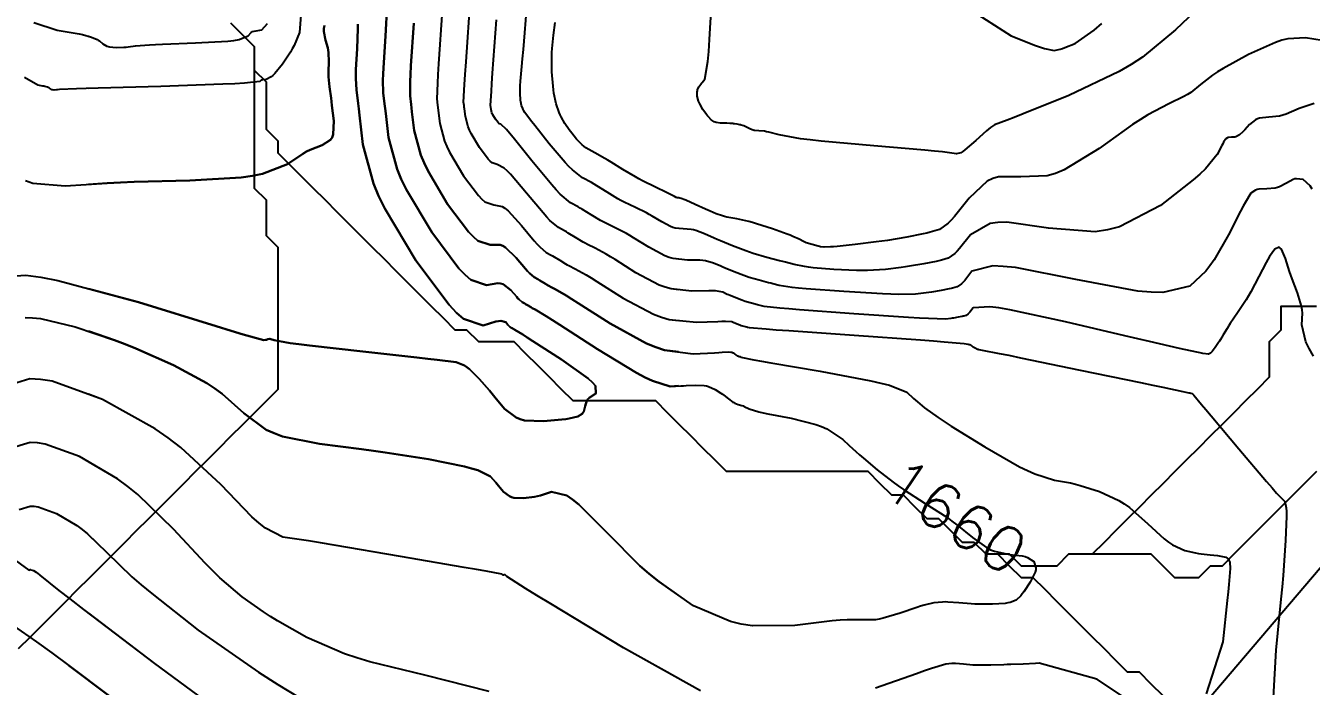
# Model space of a CAD drawing. Header units: metres. Extents: x 837475 to 838479, y 1189012 to 1191015.
# Drawn here: x 837819.6 to 837928.5, y 1190270.9 to 1190326.8 of the extents above; entities that cross this region are included whole.
import ezdxf

# ---------------------------------------------------------------- set-up
doc = ezdxf.new("R2010")
doc.units = ezdxf.units.M
doc.header["$LTSCALE"] = 0.3
for name, color, linetype in [('CORREDORVIA', 70, 'Continuous'), ('COTAS 10', 1, 'Continuous'), ('COTAS INT', 252, 'Continuous'), ('DRENAJE', 5, 'Continuous')]:
    doc.layers.add(name, color=color, linetype=linetype)
doc.styles.get("Standard").update_dxf_attribs({"font": 'simplex.shx'})

msp = doc.modelspace()

# ---------------------------------------------------------------- linework, layer by layer
at = {"layer": 'CORREDORVIA'}
msp.add_lwpolyline([(837910.67578, 1191000.96488), (838157.033, 1190996.193), (838237.174, 1190821.339), (838237.001, 1190602.875), (838240.0305, 1190437.1985), (838223.5365, 1190366.2715), (838212.196, 1190288.9195), (838227.642, 1189916.876), (838080.482, 1189451.8445), (837860.4834, 1189307.12351), (837593.19071, 1189234.39948), (837744.4868, 1189686.6093), (837750.277, 1189933.973), (837710.4905, 1190057.959), (837731.595, 1190134.414), (837885.383, 1190229.429), (837983.18356, 1190344.11971), (837817.55386, 1190502.18733), (837798.03286, 1190660.16958), (837963.57418, 1190795.98182)], close=True, dxfattribs=at)
at = {"layer": 'COTAS 10'}
for points in [[(837850.236, 1190328.609), (837850.088, 1190325.963), (837849.92, 1190323.282), (837849.895, 1190322.721), (837849.879, 1190322.238), (837849.899, 1190321.147), (837850.016, 1190320.214), (837850.062, 1190319.83), (837850.113, 1190319.392), (837850.346, 1190317.356), (837851.072, 1190314.671), (837851.434, 1190313.824), (837851.866, 1190312.932), (837854.01, 1190309.334), (837856.306, 1190306.28), (837856.834, 1190305.73), (837857.315, 1190305.309), (837858.665, 1190304.859), (837859.616, 1190305.032), (837859.847, 1190305.003), (837860.062, 1190304.942), (837860.721, 1190304.446), (837861.21, 1190303.856), (837861.318, 1190303.735), (837861.415, 1190303.634), (837861.666, 1190303.422), (837861.851, 1190303.321), (837861.905, 1190303.29), (837861.961, 1190303.257), (837862.175, 1190303.125), (837862.401, 1190302.989), (837862.465, 1190302.953), (837862.529, 1190302.919), (837862.763, 1190302.803), (837863.719, 1190302.221), (837864.237, 1190301.893), (837864.865, 1190301.492), (837868.052, 1190299.442), (837871.373, 1190297.422), (837872.086, 1190297.041), (837872.709, 1190296.737), (837874.215, 1190296.282), (837875.109, 1190296.328), (837875.346, 1190296.339), (837875.579, 1190296.35), (837876.383, 1190296.386), (837877.107, 1190296.351), (837877.29, 1190296.316), (837877.464, 1190296.272), (837878.029, 1190296.022), (837878.516, 1190295.705), (837878.641, 1190295.618), (837878.763, 1190295.53), (837879.168, 1190295.217), (837879.523, 1190294.956), (837879.614, 1190294.902), (837879.701, 1190294.856), (837879.988, 1190294.753), (837880.29, 1190294.666), (837880.387, 1190294.629), (837880.49, 1190294.586), (837880.909, 1190294.385), (837881.732, 1190294.118), (837882.089, 1190294.033), (837882.502, 1190293.943), (837884.46, 1190293.579), (837886.544, 1190293.063), (837887.036, 1190292.878), (837887.492, 1190292.673), (837888.833, 1190291.779), (837889.381, 1190291.283), (837889.953, 1190290.765), (837890.269, 1190290.485), (837890.589, 1190290.205), (837891.765, 1190289.197), (837893.114, 1190288.152), (837893.542, 1190287.848), (837893.994, 1190287.538), (837895.823, 1190286.367), (837897.646, 1190285.186), (837898.093, 1190284.87), (837898.517, 1190284.559), (837899.841, 1190283.475), (837901.027, 1190282.616), (837901.363, 1190282.446), (837901.703, 1190282.307), (837902.957, 1190282.05), (837904.053, 1190281.918), (837904.292, 1190281.857), (837904.504, 1190281.786), (837905.038, 1190281.44), (837905.204, 1190280.92), (837905.185, 1190280.739), (837905.136, 1190280.54), (837904.724, 1190279.69), (837904.178, 1190278.875), (837904.045, 1190278.7), (837903.919, 1190278.546), (837903.533, 1190278.17), (837903.021, 1190277.974), (837902.817, 1190277.934), (837902.586, 1190277.899), (837901.525, 1190277.824), (837900.336, 1190277.819), (837900.023, 1190277.829), (837899.718, 1190277.843), (837898.678, 1190277.935), (837897.75, 1190278.011), (837897.516, 1190278.015), (837897.292, 1190278.012), (837896.565, 1190277.941), (837895.725, 1190277.735), (837895.428, 1190277.646), (837895.105, 1190277.544), (837893.707, 1190277.063), (837892.275, 1190276.63), (837891.928, 1190276.559), (837891.604, 1190276.508), (837890.618, 1190276.502), (837889.208, 1190276.51), (837888.617, 1190276.469), (837887.94, 1190276.409), (837884.77, 1190276.035), (837881.181, 1190275.988), (837880.238, 1190276.134), (837879.319, 1190276.35), (837876.183, 1190277.701), (837873.242, 1190279.746), (837872.444, 1190280.398), (837871.654, 1190281.088), (837868.86, 1190283.892), (837866.468, 1190286.276), (837865.931, 1190286.701), (837865.449, 1190287.024), (837864.159, 1190287.342), (837863.226, 1190287.049), (837862.968, 1190286.987), (837862.711, 1190286.934), (837861.783, 1190286.808), (837860.959, 1190286.848), (837860.767, 1190286.899), (837860.591, 1190286.967), (837860.085, 1190287.354), (837859.674, 1190287.855), (837859.557, 1190287.994), (837859.438, 1190288.134), (837858.999, 1190288.64), (837857.918, 1190289.174), (837857.394, 1190289.33), (837856.774, 1190289.491), (837853.723, 1190290.101), (837850.068, 1190290.688), (837849.067, 1190290.833), (837848.07, 1190290.97), (837844.509, 1190291.403), (837841.374, 1190292.039), (837840.647, 1190292.303), (837839.98, 1190292.607), (837838.078, 1190294.025), (837836.25, 1190295.662), (837835.629, 1190296.104), (837834.959, 1190296.541), (837832.126, 1190298.078), (837828.931, 1190299.492), (837828.033, 1190299.851), (837827.128, 1190300.196), (837824.92346, 1190300.94679)], [(837874.92346, 1190296.31845), (837874.215, 1190296.282), (837872.709, 1190296.737), (837872.086, 1190297.041), (837871.373, 1190297.422), (837868.052, 1190299.442), (837864.865, 1190301.492), (837864.237, 1190301.893), (837863.719, 1190302.221), (837862.763, 1190302.803), (837862.529, 1190302.919), (837862.465, 1190302.953), (837862.401, 1190302.989), (837862.175, 1190303.125), (837861.961, 1190303.257), (837861.905, 1190303.29), (837861.851, 1190303.321), (837861.666, 1190303.422), (837861.415, 1190303.634), (837861.318, 1190303.735), (837861.21, 1190303.856), (837860.721, 1190304.446), (837860.062, 1190304.942), (837859.847, 1190305.003), (837859.616, 1190305.032), (837858.665, 1190304.859), (837857.315, 1190305.309), (837856.834, 1190305.73), (837856.306, 1190306.28), (837854.01, 1190309.334), (837851.866, 1190312.932), (837851.434, 1190313.824), (837851.072, 1190314.671), (837850.346, 1190317.356), (837850.113, 1190319.392), (837850.062, 1190319.83), (837850.016, 1190320.214), (837849.899, 1190321.147), (837849.879, 1190322.238), (837849.895, 1190322.721), (837849.92, 1190323.282), (837850.088, 1190325.963), (837850.236, 1190328.609)], [(837874.92346, 1190309.65935), (837874.642, 1190309.689), (837874.447, 1190309.746), (837874.248, 1190309.819), (837873.495, 1190310.217), (837872.679, 1190310.709), (837872.44, 1190310.841), (837872.196, 1190310.971), (837871.265, 1190311.428), (837870.309, 1190311.9), (837870.048, 1190312.04), (837869.789, 1190312.184), (837868.868, 1190312.739), (837867.996, 1190313.278), (837867.768, 1190313.413), (837867.546, 1190313.541), (837866.794, 1190313.95), (837865.926, 1190314.616), (837865.632, 1190314.905), (837865.314, 1190315.24), (837863.969, 1190316.83), (837862.738, 1190318.385), (837862.493, 1190318.698), (837862.288, 1190318.96), (837861.893, 1190319.48), (837861.774, 1190319.686), (837861.745, 1190319.749), (837861.717, 1190319.816), (837861.627, 1190320.079), (837861.558, 1190320.4), (837861.543, 1190320.503), (837861.53, 1190320.611), (837861.498, 1190321.051), (837861.492, 1190321.511), (837861.496, 1190321.632), (837861.501, 1190321.75), (837861.542, 1190322.153), (837861.658, 1190323.393), (837861.712, 1190324.038), (837861.776, 1190324.815), (837862.084, 1190328.711)], [(837928.786, 1190320.256), (837927.513, 1190319.826), (837926.411, 1190319.344), (837926.127, 1190319.255), (837925.852, 1190319.184), (837924.935, 1190319.086), (837924.162, 1190319.007), (837923.978, 1190318.948), (837923.807, 1190318.874), (837923.296, 1190318.47), (837922.908, 1190318.027), (837922.813, 1190317.927), (837922.724, 1190317.837), (837922.45, 1190317.592), (837922.204, 1190317.451), (837922.132, 1190317.426), (837922.059, 1190317.407), (837921.785, 1190317.386), (837921.536, 1190317.376), (837921.479, 1190317.362), (837921.427, 1190317.345), (837921.284, 1190317.243), (837921.108, 1190316.962), (837921.036, 1190316.83), (837920.954, 1190316.676), (837920.572, 1190315.924), (837919.561, 1190314.713), (837919.082, 1190314.268), (837918.516, 1190313.776), (837915.754, 1190311.606), (837912.276, 1190309.803), (837911.258, 1190309.542), (837910.217, 1190309.386), (837906.262, 1190309.684), (837902.751, 1190310.192), (837901.991, 1190310.168), (837901.322, 1190310.072), (837899.672, 1190309.132), (837898.742, 1190307.971), (837898.528, 1190307.736), (837898.332, 1190307.538), (837897.779, 1190307.138), (837897.201, 1190306.97), (837896.988, 1190306.919), (837896.753, 1190306.867), (837895.716, 1190306.662), (837894.494, 1190306.459), (837894.142, 1190306.407), (837893.785, 1190306.358), (837892.447, 1190306.196), (837890.942, 1190306.104), (837890.48, 1190306.099), (837889.998, 1190306.102), (837888.092, 1190306.188), (837886.336, 1190306.337), (837885.948, 1190306.38), (837885.603, 1190306.425), (837884.712, 1190306.594), (837883.987, 1190306.795), (837883.747, 1190306.86), (837883.489, 1190306.929), (837882.416, 1190307.212), (837881.247, 1190307.549), (837880.929, 1190307.652), (837880.614, 1190307.759), (837879.499, 1190308.182), (837878.465, 1190308.613), (837878.202, 1190308.726), (837877.949, 1190308.836), (837877.119, 1190309.209), (837876.377, 1190309.488), (837876.18, 1190309.538), (837875.986, 1190309.576), (837875.316, 1190309.618), (837874.642, 1190309.689), (837874.447, 1190309.746), (837874.248, 1190309.819), (837873.495, 1190310.217), (837872.679, 1190310.709), (837872.44, 1190310.841), (837872.196, 1190310.971), (837871.265, 1190311.428), (837870.309, 1190311.9), (837870.048, 1190312.04), (837869.789, 1190312.184), (837868.868, 1190312.739), (837867.996, 1190313.278), (837867.768, 1190313.413), (837867.546, 1190313.541), (837866.794, 1190313.95), (837865.926, 1190314.616), (837865.632, 1190314.905), (837865.314, 1190315.24), (837863.969, 1190316.83), (837862.738, 1190318.385), (837862.493, 1190318.698), (837862.288, 1190318.96), (837861.893, 1190319.48), (837861.774, 1190319.686), (837861.745, 1190319.749), (837861.717, 1190319.816), (837861.627, 1190320.079), (837861.558, 1190320.4), (837861.543, 1190320.503), (837861.53, 1190320.611), (837861.498, 1190321.051), (837861.492, 1190321.511), (837861.496, 1190321.632), (837861.501, 1190321.75), (837861.542, 1190322.153), (837861.658, 1190323.393), (837861.712, 1190324.038), (837861.776, 1190324.815), (837862.084, 1190328.711)], [(837819.562, 1190302.119), (837820.177, 1190302.098), (837820.854, 1190302.025), (837823.81, 1190301.326), (837827.128, 1190300.196), (837828.033, 1190299.851), (837828.931, 1190299.492), (837832.126, 1190298.078), (837834.959, 1190296.541), (837835.629, 1190296.104), (837836.25, 1190295.662), (837838.078, 1190294.025), (837839.98, 1190292.607), (837840.647, 1190292.303), (837841.374, 1190292.039), (837844.509, 1190291.403), (837848.07, 1190290.97), (837849.067, 1190290.833), (837850.068, 1190290.688), (837853.723, 1190290.101), (837856.774, 1190289.491), (837857.394, 1190289.33), (837857.918, 1190289.174), (837858.999, 1190288.64), (837859.438, 1190288.134), (837859.557, 1190287.994), (837859.674, 1190287.855), (837860.085, 1190287.354), (837860.591, 1190286.967), (837860.767, 1190286.899), (837860.959, 1190286.848), (837861.783, 1190286.808), (837862.711, 1190286.934), (837862.968, 1190286.987), (837863.226, 1190287.049), (837864.159, 1190287.342), (837865.449, 1190287.024), (837865.931, 1190286.701), (837866.468, 1190286.276), (837868.86, 1190283.892), (837871.654, 1190281.088), (837872.444, 1190280.398), (837873.242, 1190279.746), (837874.92346, 1190278.57681)], [(837817.259, 1190276.902), (837820.516, 1190274.647), (837821.81, 1190273.706), (837823.275, 1190272.627), (837829.982, 1190267.584)], [(837829.982, 1190267.584), (837823.275, 1190272.627)]]:
    msp.add_lwpolyline(points, dxfattribs=at)
at = {"layer": 'COTAS INT'}
for points in [[(837919.202, 1190328.563), (837917.035, 1190326.479), (837914.235, 1190324.171), (837913.29, 1190323.563), (837912.273, 1190322.969), (837907.987, 1190320.936), (837904.125, 1190319.369), (837903.374, 1190319.068), (837902.762, 1190318.825), (837901.702, 1190318.428), (837901.361, 1190318.214), (837901.201, 1190318.087), (837901.014, 1190317.929), (837900.105, 1190317.112), (837899.192, 1190316.322), (837899.003, 1190316.182), (837898.841, 1190316.076), (837898.484, 1190315.973), (837897.301, 1190316.152), (837896.618, 1190316.222), (837895.78, 1190316.302), (837891.47, 1190316.666), (837887.004, 1190317.064), (837886.067, 1190317.166), (837885.261, 1190317.263), (837883.436, 1190317.583), (837882.581, 1190317.818), (837882.386, 1190317.861), (837882.211, 1190317.895), (837881.73, 1190317.941), (837881.401, 1190317.953), (837881.321, 1190317.966), (837881.246, 1190317.983), (837881.015, 1190318.081), (837880.809, 1190318.198), (837880.749, 1190318.227), (837880.689, 1190318.255), (837880.462, 1190318.344), (837880.231, 1190318.416), (837880.168, 1190318.433), (837880.105, 1190318.448), (837879.88, 1190318.495), (837879.652, 1190318.527), (837879.588, 1190318.535), (837879.522, 1190318.541), (837879.28, 1190318.558), (837879.006, 1190318.57), (837878.92, 1190318.573), (837878.831, 1190318.576), (837878.472, 1190318.589), (837878.119, 1190318.638), (837878.033, 1190318.665), (837877.952, 1190318.697), (837877.7, 1190318.86), (837877.459, 1190319.115), (837877.384, 1190319.206), (837877.306, 1190319.305), (837876.996, 1190319.735), (837876.721, 1190320.206), (837876.664, 1190320.331), (837876.616, 1190320.454), (837876.514, 1190320.876), (837876.507, 1190321.245), (837876.518, 1190321.333), (837876.535, 1190321.416), (837876.646, 1190321.665), (837876.814, 1190321.893), (837876.866, 1190321.961), (837876.922, 1190322.033), (837877.148, 1190322.311), (837877.406, 1190323.812), (837877.483, 1190324.654), (837877.561, 1190325.682), (837877.865, 1190330.932)], [(837874.92346, 1190304.46723), (837874.309, 1190304.532), (837873.799, 1190304.68), (837873.28, 1190304.87), (837871.318, 1190305.907), (837869.554, 1190307.022), (837869.159, 1190307.262), (837868.805, 1190307.471), (837867.864, 1190307.978), (837867.197, 1190308.307), (837867.015, 1190308.405), (837866.834, 1190308.506), (837866.191, 1190308.893), (837865.582, 1190309.27), (837865.423, 1190309.364), (837865.268, 1190309.453), (837864.743, 1190309.739), (837864.027, 1190310.342), (837863.752, 1190310.631), (837863.444, 1190310.974), (837862.053, 1190312.653), (837860.694, 1190314.257), (837860.405, 1190314.552), (837860.154, 1190314.783), (837859.566, 1190315.078), (837859.127, 1190315.224), (837858.971, 1190315.361), (837858.799, 1190315.54), (837858.053, 1190316.533), (837857.356, 1190317.702), (837857.215, 1190317.992), (837857.098, 1190318.268), (837856.862, 1190319.14), (837856.786, 1190319.802), (837856.769, 1190319.945), (837856.754, 1190320.07), (837856.716, 1190320.373), (837856.79, 1190321.845), (837856.845, 1190322.707), (837856.916, 1190323.765), (837857.299, 1190329.227)], [(837928.72, 1190298.841), (837928.361, 1190299.491), (837928.082, 1190300.065), (837927.743, 1190301.495), (837927.798, 1190302.477), (837927.768, 1190302.767), (837927.717, 1190303.066), (837927.37, 1190304.212), (837926.922, 1190305.388), (837926.808, 1190305.704), (837926.699, 1190306.018), (837926.344, 1190307.117), (837926.007, 1190307.894), (837925.911, 1190308.003), (837925.812, 1190308.066), (837925.443, 1190307.912), (837925.005, 1190307.281), (837924.863, 1190307.042), (837924.712, 1190306.776), (837924.092, 1190305.588), (837923.404, 1190304.284), (837923.21, 1190303.946), (837923.014, 1190303.618), (837922.296, 1190302.516), (837921.667, 1190301.599), (837921.527, 1190301.388), (837921.402, 1190301.196), (837921.076, 1190300.659), (837920.834, 1190300.24), (837920.762, 1190300.123), (837920.687, 1190300.006), (837920.401, 1190299.579), (837920.13, 1190299.23), (837920.066, 1190299.162), (837920.006, 1190299.107), (837919.826, 1190299.01), (837919.359, 1190299.074), (837919.118, 1190299.121), (837918.828, 1190299.18), (837917.377, 1190299.495), (837914.821, 1190300.082), (837913.835, 1190300.312), (837912.728, 1190300.572), (837907.723, 1190301.753), (837902.998, 1190302.769), (837902.067, 1190302.924), (837901.3, 1190303.024), (837899.895, 1190302.93), (837899.596, 1190302.558), (837899.528, 1190302.482), (837899.465, 1190302.419), (837899.287, 1190302.29), (837899.102, 1190302.236), (837899.034, 1190302.22), (837898.958, 1190302.203), (837898.625, 1190302.138), (837898.233, 1190302.073), (837898.12, 1190302.056), (837898.006, 1190302.04), (837897.576, 1190301.988), (837896.112, 1190302.027), (837895.344, 1190302.069), (837894.42, 1190302.124), (837889.774, 1190302.434), (837885.16, 1190302.769), (837884.255, 1190302.84), (837883.512, 1190302.901), (837882.175, 1190303.044), (837881.841, 1190303.137), (837881.73, 1190303.167), (837881.611, 1190303.199), (837881.115, 1190303.329), (837880.576, 1190303.485), (837880.429, 1190303.533), (837880.284, 1190303.582), (837879.769, 1190303.777), (837879.292, 1190303.976), (837879.17, 1190304.028), (837879.053, 1190304.079), (837878.67, 1190304.251), (837878.056, 1190304.366), (837877.793, 1190304.38), (837877.49, 1190304.386), (837876.064, 1190304.347), (837874.309, 1190304.532), (837873.799, 1190304.68), (837873.28, 1190304.87), (837871.318, 1190305.907), (837869.554, 1190307.022), (837869.159, 1190307.262), (837868.805, 1190307.471), (837867.864, 1190307.978), (837867.197, 1190308.307), (837867.015, 1190308.405), (837866.834, 1190308.506), (837866.191, 1190308.893), (837865.582, 1190309.27), (837865.423, 1190309.364), (837865.268, 1190309.453), (837864.743, 1190309.739), (837864.027, 1190310.342), (837863.752, 1190310.631), (837863.444, 1190310.974), (837862.053, 1190312.653), (837860.694, 1190314.257), (837860.405, 1190314.552), (837860.154, 1190314.783), (837859.566, 1190315.078), (837859.127, 1190315.224), (837858.971, 1190315.361), (837858.799, 1190315.54), (837858.053, 1190316.533), (837857.356, 1190317.702), (837857.215, 1190317.992), (837857.098, 1190318.268), (837856.862, 1190319.14), (837856.786, 1190319.802), (837856.769, 1190319.945), (837856.754, 1190320.07), (837856.716, 1190320.373), (837856.79, 1190321.845), (837856.845, 1190322.707), (837856.916, 1190323.765), (837857.299, 1190329.227)], [(837842.95, 1190328.109), (837842.81, 1190326.266), (837842.344, 1190325.173), (837842.192, 1190324.88), (837842.031, 1190324.59), (837841.366, 1190323.576), (837840.711, 1190322.777), (837840.555, 1190322.624), (837840.41, 1190322.499), (837839.979, 1190322.293), (837839.68, 1190322.255), (837839.619, 1190322.236), (837839.567, 1190322.214), (837839.456, 1190322.107), (837838.136, 1190321.965), (837837.321, 1190321.922), (837836.312, 1190321.877), (837831.047, 1190321.701), (837825.758, 1190321.544), (837824.733, 1190321.512), (837823.9, 1190321.484), (837822.479, 1190321.424), (837822.302, 1190321.4), (837822.253, 1190321.396), (837822.204, 1190321.393), (837822.025, 1190321.388), (837821.867, 1190321.403), (837821.831, 1190321.411), (837821.799, 1190321.422), (837821.71, 1190321.477), (837821.629, 1190321.543), (837821.601, 1190321.56), (837821.571, 1190321.577), (837821.442, 1190321.634), (837821.23, 1190321.692), (837821.147, 1190321.709), (837821.053, 1190321.727), (837820.629, 1190321.796), (837819.507, 1190322.441)], [(837842.95, 1190328.109), (837842.81, 1190326.266), (837842.344, 1190325.173), (837842.192, 1190324.88), (837842.031, 1190324.59), (837841.366, 1190323.576), (837840.711, 1190322.777), (837840.555, 1190322.624), (837840.41, 1190322.499), (837839.979, 1190322.293), (837839.68, 1190322.255), (837839.619, 1190322.236), (837839.567, 1190322.214), (837839.456, 1190322.107), (837838.136, 1190321.965), (837837.321, 1190321.922), (837836.312, 1190321.877), (837831.047, 1190321.701), (837825.758, 1190321.544), (837824.92346, 1190321.51795)], [(837854.895, 1190328.139), (837854.584, 1190323.604), (837854.529, 1190322.711), (837854.486, 1190321.976), (837854.444, 1190320.631), (837854.508, 1190320.118), (837854.533, 1190319.907), (837854.562, 1190319.665), (837854.69, 1190318.546), (837855.089, 1190317.069), (837855.288, 1190316.603), (837855.526, 1190316.112), (837856.705, 1190314.133), (837857.968, 1190312.453), (837858.258, 1190312.151), (837858.523, 1190311.919), (837859.266, 1190311.672), (837859.975, 1190311.532), (837860.219, 1190311.369), (837860.483, 1190311.152), (837861.609, 1190309.917), (837862.699, 1190308.601), (837862.941, 1190308.333), (837863.157, 1190308.106), (837863.718, 1190307.633), (837864.129, 1190307.409), (837864.251, 1190307.339), (837864.375, 1190307.265), (837864.852, 1190306.97), (837865.356, 1190306.667), (837865.498, 1190306.588), (837865.641, 1190306.511), (837866.164, 1190306.253), (837867.109, 1190305.721), (837867.518, 1190305.472), (837867.991, 1190305.179), (837870.229, 1190303.752), (837872.796, 1190302.395), (837873.476, 1190302.146), (837874.142, 1190301.953), (837876.438, 1190301.711), (837878.243, 1190301.791), (837878.6, 1190301.801), (837878.895, 1190301.804), (837879.446, 1190301.772), (837879.605, 1190301.701), (837879.654, 1190301.679), (837879.705, 1190301.658), (837879.904, 1190301.575), (837880.118, 1190301.493), (837880.24, 1190301.453), (837880.465, 1190301.388), (837880.672, 1190301.334), (837880.721, 1190301.32), (837880.767, 1190301.308), (837880.907, 1190301.269), (837882.344, 1190301.148), (837883.209, 1190301.083), (837884.276, 1190301.006), (837889.814, 1190300.613), (837895.413, 1190300.213), (837896.519, 1190300.13), (837897.431, 1190300.06), (837899.117, 1190299.907), (837899.467, 1190299.844), (837899.536, 1190299.829), (837899.594, 1190299.816), (837899.701, 1190299.78), (837899.731, 1190299.753), (837899.74, 1190299.745), (837899.748, 1190299.738), (837899.78, 1190299.711), (837899.84, 1190299.668), (837899.866, 1190299.651), (837899.897, 1190299.631), (837900.045, 1190299.539), (837900.244, 1190299.446), (837900.308, 1190299.425), (837900.375, 1190299.406), (837900.647, 1190299.357), (837902.101, 1190299.076), (837902.914, 1190298.912), (837903.904, 1190298.71), (837908.959, 1190297.667), (837914.075, 1190296.604), (837915.103, 1190296.39), (837915.963, 1190296.21), (837917.665, 1190295.849), (837918.152, 1190295.741), (837918.246, 1190295.72), (837918.322, 1190295.703), (837918.447, 1190295.678), (837918.475, 1190295.655), (837918.489, 1190295.641), (837918.506, 1190295.623), (837918.591, 1190295.528), (837919.238, 1190294.759), (837919.61, 1190294.317), (837920.065, 1190293.774), (837922.404, 1190290.985), (837924.755, 1190288.209), (837925.219, 1190287.675), (837925.601, 1190287.243), (837926.303, 1190286.531), (837926.415, 1190285.995), (837926.425, 1190285.675), (837926.425, 1190285.28), (837926.351, 1190283.234), (837926.144, 1190280.266), (837926.062, 1190279.29), (837925.967, 1190278.247), (837925.535, 1190273.924), (837925.312, 1190269.909)], [(837854.895, 1190328.139), (837854.584, 1190323.604), (837854.529, 1190322.711), (837854.486, 1190321.976), (837854.444, 1190320.631), (837854.508, 1190320.118), (837854.533, 1190319.907), (837854.562, 1190319.665), (837854.69, 1190318.546), (837855.089, 1190317.069), (837855.288, 1190316.603), (837855.526, 1190316.112), (837856.705, 1190314.133), (837857.968, 1190312.453), (837858.258, 1190312.151), (837858.523, 1190311.919), (837859.266, 1190311.672), (837859.975, 1190311.532), (837860.219, 1190311.369), (837860.483, 1190311.152), (837861.609, 1190309.917), (837862.699, 1190308.601), (837862.941, 1190308.333), (837863.157, 1190308.106), (837863.718, 1190307.633), (837864.129, 1190307.409), (837864.251, 1190307.339), (837864.375, 1190307.265), (837864.852, 1190306.97), (837865.356, 1190306.667), (837865.498, 1190306.588), (837865.641, 1190306.511), (837866.164, 1190306.253), (837867.109, 1190305.721), (837867.518, 1190305.472), (837867.991, 1190305.179), (837870.229, 1190303.752), (837872.796, 1190302.395), (837873.476, 1190302.146), (837874.142, 1190301.953), (837874.92346, 1190301.87063)], [(837816.712, 1190305.494), (837819.625, 1190305.705), (837820.879, 1190305.529), (837822.328, 1190305.252), (837829.178, 1190303.404), (837835.741, 1190301.385), (837837.008, 1190301), (837838.038, 1190300.69), (837839.771, 1190300.201), (837839.933, 1190300.216), (837839.971, 1190300.224), (837840.007, 1190300.235), (837840.114, 1190300.288), (837840.251, 1190300.313), (837840.306, 1190300.305), (837840.368, 1190300.291), (837840.655, 1190300.189), (837842.011, 1190299.956), (837842.748, 1190299.859), (837843.641, 1190299.749), (837848.17, 1190299.236), (837852.762, 1190298.729), (837853.694, 1190298.623), (837854.48, 1190298.531), (837856.091, 1190298.322), (837856.787, 1190298.037), (837856.995, 1190297.897), (837857.21, 1190297.731), (837858.042, 1190296.909), (837858.9, 1190295.918), (837859.132, 1190295.644), (837859.361, 1190295.372), (837860.167, 1190294.392), (837861.156, 1190293.634), (837861.501, 1190293.501), (837861.877, 1190293.402), (837863.489, 1190293.323), (837865.035, 1190293.469), (837865.369, 1190293.511), (837865.662, 1190293.554), (837866.381, 1190293.716), (837866.751, 1190293.953), (837866.825, 1190294.043), (837866.885, 1190294.144), (837866.998, 1190294.596), (837867.158, 1190295.079), (837867.248, 1190295.199), (837867.359, 1190295.314), (837867.924, 1190295.677), (837867.898, 1190296.317), (837867.636, 1190296.605), (837867.263, 1190296.941), (837864.996, 1190298.558), (837862.574, 1190300.12), (837862.104, 1190300.421), (837861.721, 1190300.666), (837861.063, 1190301.078), (837860.973, 1190301.123), (837860.923, 1190301.149), (837860.837, 1190301.202), (837860.754, 1190301.253), (837860.712, 1190301.277), (837860.641, 1190301.316), (837860.544, 1190301.398), (837860.507, 1190301.437), (837860.465, 1190301.483), (837860.277, 1190301.71), (837859.852, 1190301.837), (837859.661, 1190301.82), (837859.437, 1190301.781), (837858.365, 1190301.453), (837856.711, 1190302.004), (837856.121, 1190302.52), (837855.475, 1190303.193), (837852.662, 1190306.934), (837850.036, 1190311.341), (837849.507, 1190312.435), (837849.063, 1190313.472), (837848.174, 1190316.761), (837847.889, 1190319.255), (837847.826, 1190319.792), (837847.77, 1190320.262), (837847.626, 1190321.406), (837847.575, 1190322.369), (837847.578, 1190322.725), (837847.588, 1190323.121), (837847.684, 1190324.874), (837847.755, 1190326.589), (837847.749, 1190326.96)], [(837820.308, 1190327.101), (837822.263, 1190326.463), (837823.789, 1190326.214), (837824.125, 1190326.149), (837824.423, 1190326.087), (837825.187, 1190325.879), (837825.65, 1190325.674), (837825.759, 1190325.613), (837825.859, 1190325.551), (837826.152, 1190325.315), (837826.47, 1190325.115), (837826.587, 1190325.077), (837826.716, 1190325.046), (837827.283, 1190324.993), (837827.928, 1190325.01), (837828.106, 1190325.022), (837828.283, 1190325.038), (837828.919, 1190325.121), (837830.083, 1190325.225), (837830.593, 1190325.253), (837831.184, 1190325.28), (837834, 1190325.378), (837836.72, 1190325.528), (837837.251, 1190325.588), (837837.686, 1190325.657), (837838.457, 1190325.972), (837838.721, 1190326.275), (837838.837, 1190326.336), (837838.972, 1190326.386), (837839.612, 1190326.485), (837840.099, 1190327.014)], [(837824.92346, 1190325.95075), (837825.187, 1190325.879), (837825.65, 1190325.674), (837825.759, 1190325.613), (837825.859, 1190325.551), (837826.152, 1190325.315), (837826.47, 1190325.115), (837826.587, 1190325.077), (837826.716, 1190325.046), (837827.283, 1190324.993), (837827.928, 1190325.01), (837828.106, 1190325.022), (837828.283, 1190325.038), (837828.919, 1190325.121), (837830.083, 1190325.225), (837830.593, 1190325.253), (837831.184, 1190325.28), (837834, 1190325.378), (837836.72, 1190325.528), (837837.251, 1190325.588), (837837.686, 1190325.657), (837838.457, 1190325.972), (837838.721, 1190326.275), (837838.837, 1190326.336), (837838.972, 1190326.386), (837839.612, 1190326.485), (837840.099, 1190327.014)], [(837847.749, 1190326.96), (837847.755, 1190326.589), (837847.684, 1190324.874), (837847.588, 1190323.121), (837847.578, 1190322.725), (837847.575, 1190322.369), (837847.626, 1190321.406), (837847.77, 1190320.262), (837847.826, 1190319.792), (837847.889, 1190319.255), (837848.174, 1190316.761), (837849.063, 1190313.472), (837849.507, 1190312.435), (837850.036, 1190311.341), (837852.662, 1190306.934), (837855.475, 1190303.193), (837856.121, 1190302.52), (837856.711, 1190302.004), (837858.365, 1190301.453), (837859.437, 1190301.781), (837859.661, 1190301.82), (837859.852, 1190301.837), (837860.277, 1190301.71), (837860.465, 1190301.483), (837860.507, 1190301.437), (837860.544, 1190301.398), (837860.641, 1190301.316), (837860.712, 1190301.277), (837860.754, 1190301.253), (837860.837, 1190301.202), (837860.923, 1190301.149), (837860.973, 1190301.123), (837861.063, 1190301.078), (837861.721, 1190300.666), (837862.104, 1190300.421), (837862.574, 1190300.12), (837864.996, 1190298.558), (837867.263, 1190296.941), (837867.636, 1190296.605), (837867.898, 1190296.317), (837867.924, 1190295.677), (837867.359, 1190295.314), (837867.248, 1190295.199), (837867.158, 1190295.079), (837866.998, 1190294.596), (837866.885, 1190294.144), (837866.825, 1190294.043), (837866.751, 1190293.953), (837866.381, 1190293.716), (837865.662, 1190293.554), (837865.369, 1190293.511), (837865.035, 1190293.469), (837863.489, 1190293.323), (837861.877, 1190293.402), (837861.501, 1190293.501), (837861.156, 1190293.634), (837860.167, 1190294.392), (837859.361, 1190295.372), (837859.132, 1190295.644), (837858.9, 1190295.918), (837858.042, 1190296.909), (837857.21, 1190297.731), (837856.995, 1190297.897), (837856.787, 1190298.037), (837856.091, 1190298.322), (837854.48, 1190298.531), (837853.694, 1190298.623), (837852.762, 1190298.729), (837848.17, 1190299.236), (837843.641, 1190299.749), (837842.748, 1190299.859), (837842.011, 1190299.956), (837840.655, 1190300.189), (837840.368, 1190300.291), (837840.306, 1190300.305), (837840.251, 1190300.313), (837840.114, 1190300.288), (837840.007, 1190300.235), (837839.971, 1190300.224), (837839.933, 1190300.216), (837839.771, 1190300.201), (837838.038, 1190300.69), (837837.008, 1190301), (837835.741, 1190301.385), (837829.178, 1190303.404), (837824.92346, 1190304.55179)], [(837874.92346, 1190299.20302), (837873.732, 1190299.361), (837872.987, 1190299.605), (837872.211, 1190299.915), (837869.14, 1190301.597), (837866.428, 1190303.336), (837865.878, 1190303.683), (837865.414, 1190303.971), (837864.464, 1190304.528), (837864.085, 1190304.715), (837863.981, 1190304.77), (837863.879, 1190304.828), (837863.514, 1190305.047), (837863.168, 1190305.261), (837863.078, 1190305.314), (837862.99, 1190305.365), (837862.692, 1190305.528), (837862.286, 1190305.87), (837862.13, 1190306.034), (837861.955, 1190306.228), (837861.165, 1190307.181), (837860.273, 1190308.047), (837860.033, 1190308.186), (837859.796, 1190308.282), (837858.965, 1190308.265), (837857.919, 1190308.614), (837857.546, 1190308.94), (837857.137, 1190309.366), (837855.358, 1190311.733), (837853.696, 1190314.522), (837853.361, 1190315.213), (837853.08, 1190315.87), (837852.518, 1190317.951), (837852.337, 1190319.529), (837852.298, 1190319.868), (837852.262, 1190320.166), (837852.171, 1190320.889), (837852.183, 1190322.107), (837852.212, 1190322.716), (837852.252, 1190323.443), (837852.492, 1190327.051)], [(837852.492, 1190327.051), (837852.252, 1190323.443), (837852.212, 1190322.716), (837852.183, 1190322.107), (837852.171, 1190320.889), (837852.262, 1190320.166), (837852.298, 1190319.868), (837852.337, 1190319.529), (837852.518, 1190317.951), (837853.08, 1190315.87), (837853.361, 1190315.213), (837853.696, 1190314.522), (837855.358, 1190311.733), (837857.137, 1190309.366), (837857.546, 1190308.94), (837857.919, 1190308.614), (837858.965, 1190308.265), (837859.796, 1190308.282), (837860.033, 1190308.186), (837860.273, 1190308.047), (837861.165, 1190307.181), (837861.955, 1190306.228), (837862.13, 1190306.034), (837862.286, 1190305.87), (837862.692, 1190305.528), (837862.99, 1190305.365), (837863.078, 1190305.314), (837863.168, 1190305.261), (837863.514, 1190305.047), (837863.879, 1190304.828), (837863.981, 1190304.77), (837864.085, 1190304.715), (837864.464, 1190304.528), (837865.414, 1190303.971), (837865.878, 1190303.683), (837866.428, 1190303.336), (837869.14, 1190301.597), (837872.211, 1190299.915), (837872.987, 1190299.605), (837873.732, 1190299.361), (837876.153, 1190299.04), (837877.966, 1190299.135), (837878.327, 1190299.154), (837878.626, 1190299.17), (837879.198, 1190299.199), (837879.358, 1190299.191), (837879.399, 1190299.183), (837879.438, 1190299.173), (837879.563, 1190299.118), (837879.671, 1190299.047), (837879.699, 1190299.028), (837879.726, 1190299.009), (837879.815, 1190298.939), (837879.894, 1190298.881), (837879.914, 1190298.869), (837879.934, 1190298.859), (837879.997, 1190298.836), (837880.064, 1190298.817), (837880.086, 1190298.809), (837880.109, 1190298.799), (837880.202, 1190298.755), (837881.296, 1190298.541), (837881.951, 1190298.424), (837882.757, 1190298.283), (837886.938, 1190297.566), (837891.21, 1190296.758), (837892.074, 1190296.559), (837892.799, 1190296.371), (837894.267, 1190295.779), (837894.842, 1190295.259), (837895.004, 1190295.115), (837895.168, 1190294.971), (837895.772, 1190294.454), (837896.926, 1190293.635), (837897.437, 1190293.302), (837898.03, 1190292.922), (837900.864, 1190291.163), (837903.826, 1190289.476), (837904.5, 1190289.141), (837905.111, 1190288.863), (837906.791, 1190288.337), (837908.143, 1190288.099), (837908.547, 1190288.002), (837908.964, 1190287.893), (837910.58, 1190287.387), (837912.243, 1190286.607), (837912.691, 1190286.324), (837913.133, 1190286.013), (837914.68, 1190284.646), (837916.083, 1190283.35), (837916.433, 1190283.083), (837916.766, 1190282.855), (837917.831, 1190282.365), (837918.74, 1190282.169), (837918.974, 1190282.128), (837919.202, 1190282.091), (837919.96, 1190282.003), (837920.595, 1190281.942), (837920.745, 1190281.922), (837920.883, 1190281.901), (837921.288, 1190281.815), (837921.546, 1190281.609), (837921.592, 1190281.513), (837921.628, 1190281.399), (837921.664, 1190280.847), (837921.549, 1190279.493), (837921.488, 1190278.875), (837921.416, 1190278.15), (837921.051, 1190274.651), (837919.628, 1190270.225)], [(837874.92346, 1190307.06282), (837874.476, 1190307.11), (837874.123, 1190307.213), (837873.764, 1190307.344), (837872.406, 1190308.062), (837871.116, 1190308.865), (837870.8, 1190309.051), (837870.5, 1190309.221), (837869.565, 1190309.703), (837868.753, 1190310.103), (837868.531, 1190310.222), (837868.311, 1190310.345), (837867.529, 1190310.816), (837866.789, 1190311.274), (837866.596, 1190311.388), (837866.407, 1190311.497), (837865.769, 1190311.845), (837864.898, 1190312.578), (837864.564, 1190312.93), (837864.189, 1190313.346), (837862.497, 1190315.389), (837860.904, 1190317.362), (837860.591, 1190317.735), (837860.333, 1190318.033), (837859.866, 1190318.484), (837859.731, 1190318.529), (837859.683, 1190318.571), (837859.63, 1190318.626), (837859.4, 1190318.932), (837859.186, 1190319.292), (837859.142, 1190319.382), (837859.106, 1190319.467), (837859.033, 1190319.735), (837859.01, 1190319.939), (837859.005, 1190319.983), (837859, 1190320.021), (837858.989, 1190320.115), (837859.061, 1190321.256), (837859.109, 1190321.956), (837859.169, 1190322.821), (837859.489, 1190327.33)], [(837928.606, 1190312.996), (837928.432, 1190313.272), (837927.848, 1190313.814), (837927.299, 1190313.878), (837927.146, 1190313.854), (837926.993, 1190313.812), (837926.437, 1190313.507), (837925.841, 1190313.176), (837925.662, 1190313.118), (837925.477, 1190313.073), (837924.76, 1190313.03), (837924.095, 1190313.001), (837923.943, 1190312.966), (837923.805, 1190312.919), (837923.423, 1190312.649), (837922.955, 1190311.898), (837922.763, 1190311.548), (837922.544, 1190311.136), (837921.526, 1190309.131), (837920.298, 1190306.996), (837919.946, 1190306.501), (837919.59, 1190306.048), (837918.259, 1190304.759), (837915.948, 1190304.229), (837914.973, 1190304.255), (837913.852, 1190304.355), (837908.594, 1190305.339), (837903.468, 1190306.34), (837902.43, 1190306.451), (837901.557, 1190306.49), (837899.784, 1190306.031), (837899.169, 1190305.264), (837899.028, 1190305.109), (837898.898, 1190304.979), (837898.533, 1190304.714), (837898.151, 1190304.603), (837898.011, 1190304.57), (837897.856, 1190304.535), (837897.171, 1190304.4), (837896.364, 1190304.266), (837896.131, 1190304.232), (837895.895, 1190304.199), (837895.012, 1190304.092), (837893.527, 1190304.066), (837892.912, 1190304.084), (837892.209, 1190304.113), (837888.933, 1190304.311), (837885.748, 1190304.553), (837885.102, 1190304.61), (837884.558, 1190304.663), (837883.443, 1190304.819), (837882.914, 1190304.966), (837882.738, 1190305.014), (837882.55, 1190305.064), (837881.765, 1190305.271), (837880.911, 1190305.517), (837880.679, 1190305.592), (837880.449, 1190305.671), (837879.634, 1190305.98), (837878.878, 1190306.295), (837878.686, 1190306.377), (837878.501, 1190306.458), (837877.895, 1190306.73), (837877.217, 1190306.927), (837876.987, 1190306.959), (837876.738, 1190306.981), (837875.69, 1190306.982), (837874.476, 1190307.11), (837874.123, 1190307.213), (837873.764, 1190307.344), (837872.406, 1190308.062), (837871.116, 1190308.865), (837870.8, 1190309.051), (837870.5, 1190309.221), (837869.565, 1190309.703), (837868.753, 1190310.103), (837868.531, 1190310.222), (837868.311, 1190310.345), (837867.529, 1190310.816), (837866.789, 1190311.274), (837866.596, 1190311.388), (837866.407, 1190311.497), (837865.769, 1190311.845), (837864.898, 1190312.578), (837864.564, 1190312.93), (837864.189, 1190313.346), (837862.497, 1190315.389), (837860.904, 1190317.362), (837860.591, 1190317.735), (837860.333, 1190318.033), (837859.866, 1190318.484), (837859.731, 1190318.529), (837859.683, 1190318.571), (837859.63, 1190318.626), (837859.4, 1190318.932), (837859.186, 1190319.292), (837859.142, 1190319.382), (837859.106, 1190319.467), (837859.033, 1190319.735), (837859.01, 1190319.939), (837859.005, 1190319.983), (837859, 1190320.021), (837858.989, 1190320.115), (837859.061, 1190321.256), (837859.109, 1190321.956), (837859.169, 1190322.821), (837859.489, 1190327.33)], [(837874.92346, 1190312.25595), (837874.809, 1190312.268), (837874.771, 1190312.279), (837874.731, 1190312.294), (837874.583, 1190312.372), (837874.242, 1190312.552), (837874.081, 1190312.63), (837873.891, 1190312.721), (837872.966, 1190313.153), (837871.865, 1190313.696), (837871.565, 1190313.857), (837871.267, 1190314.023), (837870.206, 1190314.661), (837869.203, 1190315.282), (837868.941, 1190315.437), (837868.686, 1190315.585), (837867.82, 1190316.056), (837867.081, 1190316.494), (837866.906, 1190316.621), (837866.744, 1190316.75), (837866.264, 1190317.234), (837865.875, 1190317.739), (837865.77, 1190317.88), (837865.667, 1190318.023), (837865.302, 1190318.542), (837864.972, 1190319.119), (837864.889, 1190319.297), (837864.811, 1190319.484), (837864.559, 1190320.223), (837864.366, 1190321.121), (837864.324, 1190321.408), (837864.287, 1190321.712), (837864.196, 1190322.945), (837864.18, 1190324.234), (837864.19, 1190324.573), (837864.207, 1190324.904), (837864.319, 1190326.033), (837864.46, 1190327.123)], [(837929.467, 1190325.597), (837928.04, 1190325.825), (837926.544, 1190325.732), (837926.041, 1190325.601), (837925.5, 1190325.424), (837923.225, 1190324.406), (837921.064, 1190323.214), (837920.594, 1190322.927), (837920.181, 1190322.66), (837919.153, 1190321.851), (837918.336, 1190321.185), (837918.056, 1190321.007), (837917.752, 1190320.832), (837916.46, 1190320.224), (837914.676, 1190319.285), (837914.062, 1190318.903), (837913.396, 1190318.466), (837910.557, 1190316.445), (837907.607, 1190314.633), (837906.871, 1190314.328), (837906.17, 1190314.109), (837903.929, 1190314.029), (837902.035, 1190314.044), (837901.552, 1190313.884), (837901.088, 1190313.654), (837899.561, 1190312.233), (837898.315, 1190310.678), (837898.028, 1190310.363), (837897.765, 1190310.098), (837897.025, 1190309.561), (837896.25, 1190309.336), (837895.965, 1190309.268), (837895.651, 1190309.198), (837894.261, 1190308.924), (837892.624, 1190308.652), (837892.153, 1190308.583), (837891.675, 1190308.517), (837889.882, 1190308.3), (837888.358, 1190308.142), (837888.048, 1190308.114), (837887.787, 1190308.091), (837887.251, 1190308.065), (837886.966, 1190308.108), (837886.863, 1190308.131), (837886.751, 1190308.157), (837886.258, 1190308.289), (837885.747, 1190308.456), (837885.624, 1190308.504), (837885.507, 1190308.553), (837885.151, 1190308.74), (837884.619, 1190308.993), (837884.392, 1190309.085), (837884.13, 1190309.186), (837882.897, 1190309.627), (837881.541, 1190310.062), (837881.203, 1190310.158), (837880.881, 1190310.244), (837879.849, 1190310.469), (837879.02, 1190310.63), (837878.826, 1190310.676), (837878.646, 1190310.722), (837878.124, 1190310.892), (837877.593, 1190311.12), (837877.408, 1190311.202), (837877.207, 1190311.293), (837876.344, 1190311.688), (837875.538, 1190312.049), (837875.374, 1190312.117), (837875.234, 1190312.172), (837874.942, 1190312.254), (837874.809, 1190312.268), (837874.771, 1190312.279), (837874.731, 1190312.294), (837874.583, 1190312.372), (837874.242, 1190312.552), (837874.081, 1190312.63), (837873.891, 1190312.721), (837872.966, 1190313.153), (837871.865, 1190313.696), (837871.565, 1190313.857), (837871.267, 1190314.023), (837870.206, 1190314.661), (837869.203, 1190315.282), (837868.941, 1190315.437), (837868.686, 1190315.585), (837867.82, 1190316.056), (837867.081, 1190316.494), (837866.906, 1190316.621), (837866.744, 1190316.75), (837866.264, 1190317.234), (837865.875, 1190317.739), (837865.77, 1190317.88), (837865.667, 1190318.023), (837865.302, 1190318.542), (837864.972, 1190319.119), (837864.889, 1190319.297), (837864.811, 1190319.484), (837864.559, 1190320.223), (837864.366, 1190321.121), (837864.324, 1190321.408), (837864.287, 1190321.712), (837864.196, 1190322.945), (837864.18, 1190324.234), (837864.19, 1190324.573), (837864.207, 1190324.904), (837864.319, 1190326.033), (837864.46, 1190327.123)], [(837900.271, 1190327.779), (837903.117, 1190325.982), (837905.157, 1190325.17), (837905.581, 1190325.019), (837905.943, 1190324.901), (837906.74, 1190324.741), (837907.258, 1190324.862), (837907.444, 1190324.921), (837907.648, 1190324.991), (837908.54, 1190325.333), (837910.134, 1190326.47), (837910.781, 1190327.04)], [(837819.598, 1190313.733), (837820.202, 1190313.486), (837822.949, 1190313.259), (837826.508, 1190313.506), (837827.625, 1190313.56), (837828.799, 1190313.606), (837833.51, 1190313.72), (837837.87, 1190313.978), (837838.822, 1190314.115), (837839.663, 1190314.282), (837841.778, 1190315.122), (837843.078, 1190315.991), (837843.405, 1190316.175), (837843.719, 1190316.335), (837844.733, 1190316.709), (837845.443, 1190317.158), (837845.565, 1190317.365), (837845.654, 1190317.608), (837845.706, 1190318.787), (837845.555, 1190320.088), (837845.516, 1190320.409), (837845.479, 1190320.712), (837845.354, 1190321.664), (837845.272, 1190322.5), (837845.261, 1190322.73), (837845.256, 1190322.96), (837845.281, 1190323.786), (837845.274, 1190324.568), (837845.249, 1190324.771), (837845.214, 1190324.966), (837845.004, 1190325.621), (837844.868, 1190326.351), (837844.88, 1190326.595), (837844.913, 1190326.856)], [(837844.913, 1190326.856), (837844.88, 1190326.595), (837844.868, 1190326.351), (837845.004, 1190325.621), (837845.214, 1190324.966), (837845.249, 1190324.771), (837845.274, 1190324.568), (837845.281, 1190323.786), (837845.256, 1190322.96), (837845.261, 1190322.73), (837845.272, 1190322.5), (837845.354, 1190321.664), (837845.479, 1190320.712), (837845.516, 1190320.409), (837845.555, 1190320.088), (837845.706, 1190318.787), (837845.654, 1190317.608), (837845.565, 1190317.365), (837845.443, 1190317.158), (837844.733, 1190316.709), (837843.719, 1190316.335), (837843.405, 1190316.175), (837843.078, 1190315.991), (837841.778, 1190315.122), (837839.663, 1190314.282), (837838.822, 1190314.115), (837837.87, 1190313.978), (837833.51, 1190313.72), (837828.799, 1190313.606), (837827.625, 1190313.56), (837826.508, 1190313.506), (837824.92346, 1190313.39603)], [(837874.92346, 1190271.5357), (837870.266, 1190274.135), (837864.113, 1190277.855), (837862.928, 1190278.576), (837861.969, 1190279.163), (837860.382, 1190280.168), (837860.279, 1190280.27), (837860.255, 1190280.289), (837860.235, 1190280.302), (837860.179, 1190280.316), (837860.139, 1190280.304), (837860.128, 1190280.301), (837860.117, 1190280.299), (837860.077, 1190280.293), (837860.041, 1190280.295), (837860.033, 1190280.297), (837860.025, 1190280.3), (837860.004, 1190280.317), (837859.986, 1190280.338), (837859.976, 1190280.35), (837859.957, 1190280.372), (837858.626, 1190280.617), (837857.794, 1190280.763), (837856.761, 1190280.944), (837851.355, 1190281.88), (837845.739, 1190282.836), (837844.574, 1190283.029), (837843.578, 1190283.19), (837841.389, 1190283.512), (837839.92, 1190284.265), (837839.379, 1190284.699), (837838.779, 1190285.23), (837836.127, 1190287.958), (837832.748, 1190291.112), (837831.69, 1190291.91), (837830.58, 1190292.677), (837826.127, 1190295.176), (837821.863, 1190296.713), (837820.871, 1190296.872), (837819.961, 1190296.917), (837817.357, 1190296.117)], [(837876.79, 1190270.494), (837870.266, 1190274.135), (837864.113, 1190277.855), (837862.928, 1190278.576), (837861.969, 1190279.163), (837860.382, 1190280.168), (837860.279, 1190280.27), (837860.255, 1190280.289), (837860.235, 1190280.302), (837860.179, 1190280.316), (837860.139, 1190280.304), (837860.128, 1190280.301), (837860.117, 1190280.299), (837860.077, 1190280.293), (837860.041, 1190280.295), (837860.033, 1190280.297), (837860.025, 1190280.3), (837860.004, 1190280.317), (837859.986, 1190280.338), (837859.976, 1190280.35), (837859.957, 1190280.372), (837858.626, 1190280.617), (837857.794, 1190280.763), (837856.761, 1190280.944), (837851.355, 1190281.88), (837845.739, 1190282.836), (837844.574, 1190283.029), (837843.578, 1190283.19), (837841.389, 1190283.512), (837839.92, 1190284.265), (837839.379, 1190284.699), (837838.779, 1190285.23), (837836.127, 1190287.958), (837832.748, 1190291.112), (837831.69, 1190291.91), (837830.58, 1190292.677), (837826.127, 1190295.176), (837824.92346, 1190295.60983)], [(837858.884, 1190270.417), (837853.437, 1190271.824), (837848.776, 1190272.932), (837847.655, 1190273.269), (837846.607, 1190273.621), (837843.437, 1190275), (837840.956, 1190276.42), (837840.344, 1190276.796), (837839.765, 1190277.165), (837837.941, 1190278.437), (837836.066, 1190280.062), (837835.455, 1190280.653), (837834.803, 1190281.306), (837832.116, 1190284.176), (837829.105, 1190287.111), (837828.249, 1190287.805), (837827.383, 1190288.448), (837824.176, 1190290.343), (837821.27, 1190291.39), (837820.594, 1190291.499), (837819.973, 1190291.529), (837818.199, 1190290.984)], [(837858.884, 1190270.417), (837853.437, 1190271.824), (837848.776, 1190272.932), (837847.655, 1190273.269), (837846.607, 1190273.621), (837843.437, 1190275), (837840.956, 1190276.42), (837840.344, 1190276.796), (837839.765, 1190277.165), (837837.941, 1190278.437), (837836.066, 1190280.062), (837835.455, 1190280.653), (837834.803, 1190281.306), (837832.116, 1190284.176), (837829.105, 1190287.111), (837828.249, 1190287.805), (837827.383, 1190288.448), (837824.92346, 1190289.90133)], [(837819.04, 1190285.852), (837819.986, 1190286.142), (837820.316, 1190286.126), (837820.676, 1190286.068), (837822.224, 1190285.51), (837823.933, 1190284.5), (837824.394, 1190284.158), (837824.85, 1190283.788), (837826.454, 1190282.224), (837828.602, 1190280.152), (837829.401, 1190279.461), (837830.288, 1190278.72), (837834.23, 1190275.62), (837839.34, 1190272.056), (837840.965, 1190271.022), (837842.68, 1190269.968)], [(837824.92346, 1190283.71637), (837826.454, 1190282.224), (837828.602, 1190280.152), (837829.401, 1190279.461), (837830.288, 1190278.72), (837834.23, 1190275.62), (837839.34, 1190272.056), (837840.965, 1190271.022), (837842.68, 1190269.968)], [(837818.397, 1190281.794), (837819.882, 1190280.719), (837819.998, 1190280.754), (837820.039, 1190280.752), (837820.083, 1190280.745), (837820.273, 1190280.677), (837820.483, 1190280.553), (837820.54, 1190280.511), (837820.596, 1190280.465), (837820.793, 1190280.273), (837822.401, 1190278.998), (837823.348, 1190278.269), (837824.511, 1190277.378), (837830.519, 1190272.803), (837837.279, 1190267.84)], [(837824.92346, 1190277.06392), (837830.519, 1190272.803), (837837.279, 1190267.84)], [(837916.005, 1190267.727), (837910.373, 1190271.47), (837905.477, 1190272.816), (837905.174, 1190272.799), (837904.115, 1190272.753), (837903.069, 1190272.718), (837902.773, 1190272.709), (837902.476, 1190272.699), (837901.38, 1190272.666), (837900.348, 1190272.657), (837900.091, 1190272.663), (837899.846, 1190272.673), (837899.061, 1190272.737), (837898.402, 1190272.791), (837898.236, 1190272.794), (837898.077, 1190272.791), (837897.561, 1190272.741), (837896.364, 1190272.377), (837895.776, 1190272.178), (837895.076, 1190271.935), (837891.621, 1190270.703)]]:
    msp.add_lwpolyline(points, dxfattribs=at)
at = {"layer": 'DRENAJE'}
for points in [[(837839.00102, 1190323.04355, 0), (837839.00102, 1190324.04322, 0), (837839.00102, 1190325.04288, 0), (837838.00136, 1190326.04254, 0), (837837.00169, 1190327.0422, 0)], [(837819.00776, 1190274.06007, 0), (837820.00742, 1190275.05973, 0), (837821.00709, 1190276.0594, 0), (837822.00675, 1190277.05906, 0), (837823.00641, 1190278.05872, 0), (837824.00607, 1190279.05838, 0), (837825.00574, 1190280.05805, 0), (837826.0054, 1190281.05771, 0), (837827.00506, 1190282.05737, 0), (837828.00473, 1190283.05704, 0), (837829.00439, 1190284.0567, 0), (837830.00405, 1190285.05636, 0), (837831.00372, 1190286.05602, 0), (837832.00338, 1190287.05569, 0), (837833.00304, 1190288.05535, 0), (837834.0027, 1190289.05501, 0), (837835.00237, 1190290.05468, 0), (837836.00203, 1190291.05434, 0), (837837.00169, 1190292.054, 0), (837838.00136, 1190293.05366, 0), (837839.00102, 1190294.05333, 0), (837840.00068, 1190295.05299, 0), (837841.00034, 1190296.05265, 0), (837841.00034, 1190297.05232, 0), (837841.00034, 1190298.05198, 0), (837841.00034, 1190299.05164, 0), (837841.00034, 1190300.05131, 0), (837841.00034, 1190301.05097, 0), (837841.00034, 1190302.05063, 0), (837841.00034, 1190303.05029, 0), (837841.00034, 1190304.04996, 0), (837841.00034, 1190305.04962, 0), (837841.00034, 1190306.04928, 0), (837841.00034, 1190307.04895, 0), (837841.00034, 1190308.04861, 0), (837840.00068, 1190309.04827, 0), (837840.00068, 1190310.04793, 0), (837840.00068, 1190311.0476, 0), (837840.00068, 1190312.04726, 0), (837839.00102, 1190313.04692, 0), (837839.00102, 1190314.04659, 0), (837839.00102, 1190315.04625, 0), (837839.00102, 1190316.04591, 0), (837839.00102, 1190317.04557, 0), (837839.00102, 1190318.04524, 0), (837839.00102, 1190319.0449, 0), (837839.00102, 1190320.04456, 0), (837839.00102, 1190321.04423, 0), (837839.00102, 1190322.04389, 0), (837839.00102, 1190323.04355, 0)], [(837858.99428, 1190300.05131, 0), (837857.99461, 1190300.05131, 0), (837856.99495, 1190301.05097, 0), (837855.99529, 1190301.05097, 0), (837854.99562, 1190302.05063, 0), (837853.99596, 1190303.05029, 0), (837852.9963, 1190304.04996, 0), (837851.99664, 1190305.04962, 0), (837850.99697, 1190306.04928, 0), (837849.99731, 1190307.04895, 0), (837848.99765, 1190308.04861, 0), (837847.99798, 1190309.04827, 0), (837846.99832, 1190310.04793, 0), (837845.99866, 1190311.0476, 0), (837844.999, 1190312.04726, 0), (837843.99933, 1190313.04692, 0), (837842.99967, 1190314.04659, 0), (837842.00001, 1190315.04625, 0), (837841.00034, 1190316.04591, 0), (837841.00034, 1190317.04557, 0), (837840.00068, 1190318.04524, 0), (837840.00068, 1190319.0449, 0), (837840.00068, 1190320.04456, 0), (837840.00068, 1190321.04423, 0), (837840.00068, 1190322.04389, 0), (837839.00102, 1190323.04355, 0)], [(837928.97068, 1190303.05029, 0), (837927.97102, 1190303.05029, 0), (837926.97135, 1190303.05029, 0), (837925.97169, 1190303.05029, 0), (837925.97169, 1190302.05063, 0), (837925.97169, 1190301.05097, 0), (837924.97203, 1190300.05131, 0), (837924.97203, 1190299.05164, 0), (837924.97203, 1190298.05198, 0), (837924.97203, 1190297.05232, 0), (837923.97237, 1190296.05265, 0), (837922.9727, 1190295.05299, 0), (837921.97304, 1190294.05333, 0), (837920.97338, 1190293.05366, 0), (837919.97371, 1190292.054, 0), (837918.97405, 1190291.05434, 0), (837917.97439, 1190290.05468, 0), (837916.97473, 1190289.05501, 0), (837915.97506, 1190288.05535, 0), (837914.9754, 1190287.05569, 0), (837913.97574, 1190286.05602, 0), (837912.97607, 1190285.05636, 0), (837911.97641, 1190284.0567, 0), (837910.97675, 1190283.05704, 0), (837909.97709, 1190282.05737, 0)], [(837901.97978, 1190282.05737, 0), (837900.98012, 1190282.05737, 0), (837899.98046, 1190283.05704, 0), (837898.98079, 1190283.05704, 0), (837897.98113, 1190284.0567, 0), (837896.98147, 1190285.05636, 0), (837895.9818, 1190285.05636, 0), (837894.98214, 1190286.05602, 0), (837893.98248, 1190287.05569, 0), (837892.98282, 1190287.05569, 0), (837891.98315, 1190288.05535, 0), (837890.98349, 1190289.05501, 0), (837889.98383, 1190289.05501, 0), (837888.98416, 1190289.05501, 0), (837887.9845, 1190289.05501, 0), (837886.98484, 1190289.05501, 0), (837885.98518, 1190289.05501, 0), (837884.98551, 1190289.05501, 0), (837883.98585, 1190289.05501, 0), (837882.98619, 1190289.05501, 0), (837881.98652, 1190289.05501, 0), (837880.98686, 1190289.05501, 0), (837879.9872, 1190289.05501, 0), (837878.98753, 1190289.05501, 0), (837877.98787, 1190290.05468, 0), (837876.98821, 1190291.05434, 0), (837875.98855, 1190292.054, 0), (837874.98888, 1190293.05366, 0), (837873.98922, 1190294.05333, 0), (837872.98956, 1190295.05299, 0), (837871.98989, 1190295.05299, 0), (837870.99023, 1190295.05299, 0), (837869.99057, 1190295.05299, 0), (837868.99091, 1190295.05299, 0), (837867.99124, 1190295.05299, 0), (837866.99158, 1190295.05299, 0), (837865.99192, 1190295.05299, 0), (837864.99225, 1190296.05265, 0), (837863.99259, 1190297.05232, 0), (837862.99293, 1190298.05198, 0), (837861.99327, 1190299.05164, 0), (837860.9936, 1190300.05131, 0), (837859.99394, 1190300.05131, 0), (837858.99428, 1190300.05131, 0)], [(837928.97068, 1190289.05501, 0), (837927.97102, 1190288.05535, 0), (837926.97135, 1190287.05569, 0), (837925.97169, 1190286.05602, 0), (837924.97203, 1190285.05636, 0), (837923.97237, 1190284.0567, 0), (837922.9727, 1190283.05704, 0), (837921.97304, 1190282.05737, 0), (837920.97338, 1190281.05771, 0), (837919.97371, 1190281.05771, 0), (837918.97405, 1190280.05805, 0), (837917.97439, 1190280.05805, 0), (837916.97473, 1190280.05805, 0), (837915.97506, 1190281.05771, 0), (837914.9754, 1190282.05737, 0), (837913.97574, 1190282.05737, 0), (837912.97607, 1190282.05737, 0), (837911.97641, 1190282.05737, 0), (837910.97675, 1190282.05737, 0), (837909.97709, 1190282.05737, 0)], [(837915.97506, 1190270.06142, 0), (837914.9754, 1190271.06108, 0), (837913.97574, 1190272.06074, 0), (837912.97607, 1190272.06074, 0), (837911.97641, 1190273.06041, 0), (837910.97675, 1190274.06007, 0), (837909.97709, 1190275.05973, 0), (837908.97742, 1190276.0594, 0), (837907.97776, 1190277.05906, 0), (837906.9781, 1190278.05872, 0), (837905.97843, 1190279.05838, 0), (837904.97877, 1190280.05805, 0), (837903.97911, 1190280.05805, 0), (837902.97944, 1190281.05771, 0), (837901.97978, 1190282.05737, 0)], [(837908.97742, 1190282.05737, 0), (837907.97776, 1190282.05737, 0), (837906.9781, 1190281.05771, 0), (837905.97843, 1190281.05771, 0), (837904.97877, 1190281.05771, 0), (837903.97911, 1190281.05771, 0), (837902.97944, 1190282.05737, 0), (837901.97978, 1190282.05737, 0)], [(837909.97709, 1190282.05737, 0), (837908.97742, 1190282.05737, 0)]]:
    msp.add_polyline3d(points, dxfattribs=at)

# ---------------------------------------------------------------- texts
at = {"layer": 'COTAS 10', "insert": (837891.912, 1190287.311), "char_height": 3.799998, "attachment_point": 7, "rotation": 326.2892852}
msp.add_mtext('1660', dxfattribs=at)

doc.saveas('drawing.dxf')
